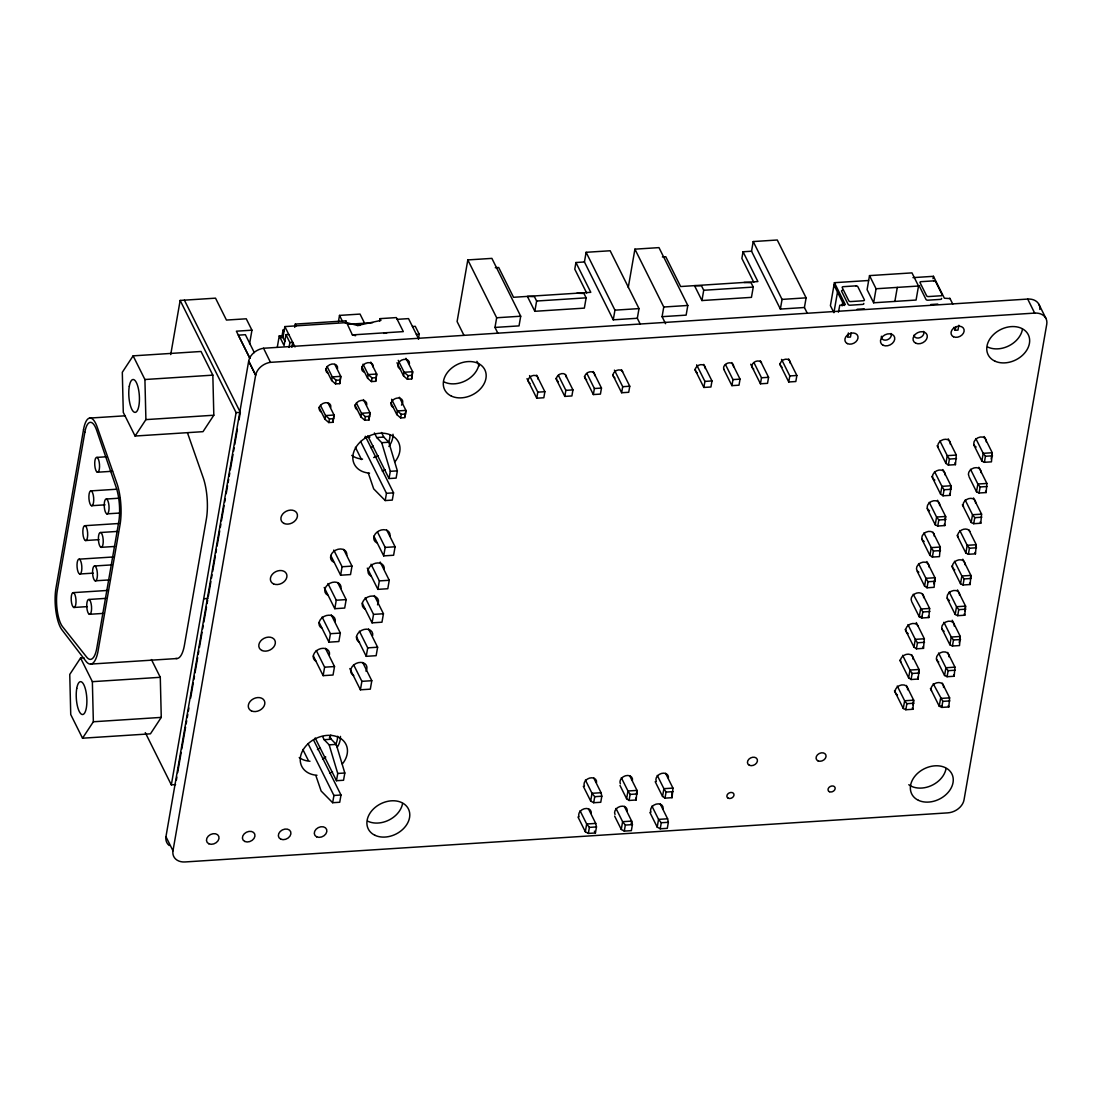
<?xml version="1.0" encoding="UTF-8"?>
<svg xmlns="http://www.w3.org/2000/svg" width="1102" height="1102" viewBox="0 0 1102 1102"><rect width="100%" height="100%" fill="white"/><g stroke="black" fill="none" stroke-linecap="round" stroke-linejoin="round"><path stroke-width="1.5" d="M949.91 298.587L944.386 298.229L933.463 276.313L912.966 277.635M318.988 407.272L324.925 419.201L328.795 422.562L333.038 422.286L333.286 419.862M333.038 422.286L334.044 415.027L328.217 403.346M325.82 368.839L331.647 380.521L335.518 383.895L339.76 383.62L340.766 376.347L334.829 364.431M339.76 383.62L340.766 376.347L332.281 376.898L327.087 366.47M354.927 404.957L360.864 416.887L364.734 420.248L368.977 419.986L369.983 412.713L363.426 399.571M368.977 419.986L369.983 412.713L361.497 413.264L356.401 403.029M361.759 366.525L367.586 378.206L371.457 381.581L375.713 381.306L376.085 377.655M375.713 381.306L376.719 374.033L370.768 362.117M405.04 416.446L405.922 410.399L399.365 397.257M390.866 402.657L396.803 414.572L400.673 417.933L404.916 417.672L405.922 410.399L397.436 410.95L391.609 399.255M396.982 362.751L403.525 375.892L407.396 379.267L411.652 378.992L412.658 371.718L405.963 358.315M411.652 378.992L412.658 371.718L404.158 372.269L398.221 360.354M170.727 354.582L180.149 300.433L215.524 298.16L226.447 320.062L246.256 318.795L251.945 330.187L249.589 343.7M175.576 784.596L171.333 784.872L236.09 412.616L180.149 300.433M172.986 850.785L165.947 836.707L248.653 361.236A15.001 11.337 -26.5 0 1 263.557 348.26L270.472 362.351L1034.695 313.092A14.96 11.309 -26.5 0 1 1046.748 324.264L964.03 799.859A14.96 11.309 -26.5 0 1 947.775 812.863L185.04 861.957A14.96 11.309 -26.5 0 1 172.986 850.785L255.636 375.259L248.721 361.167L255.719 375.19A15.001 11.337 -26.5 0 1 270.555 362.282L270.555 362.282M176.361 780.106L176.885 777.117M177.656 772.64L181.169 752.432M181.761 749.071L185.563 727.182M186.142 723.904L186.693 720.736M187.244 717.554L187.795 714.371M188.346 711.203L188.897 708.021M190.605 698.186L193.249 682.978M193.842 679.603L194.434 676.215M195.013 672.84L197.671 657.618M198.25 654.244L198.842 650.869M199.434 647.48L202.079 632.272M202.658 628.898L203.25 625.509M203.842 622.134L206.487 606.927M207.066 603.538L207.658 600.163M208.25 596.774L210.895 581.567M211.488 578.192L212.066 574.803M212.658 571.428L215.303 556.221M215.896 552.832L216.474 549.457M217.066 546.082L219.711 530.861M220.304 527.486L220.896 524.111M221.474 520.723L224.119 505.515M224.712 502.126L225.304 498.751M226.185 493.682L227.563 485.734M228.114 482.566L228.665 479.384M229.216 476.216L229.767 473.033M230.346 469.755L232.977 454.603M233.569 451.241L234.147 447.88M234.74 444.505L237.371 429.353M239.024 419.821L240.332 412.341L184.392 300.157M277.332 346.951L279.261 335.89L282.084 335.711L284.922 341.4M282.084 335.711L283.131 329.663L284.013 331.413M360.202 325.31L357.53 325.489L346.634 322.597L284.853 326.578L282.966 337.46L280.128 337.639M288.779 334.471L285.955 334.65L284.068 345.532L279.261 335.89M289.041 347.419L289.895 342.543L285.955 334.65M294.744 327.322L295.295 324.098L345.808 320.847L352.378 334.898L355.602 335.711M291.865 347.24L292.719 342.35L289.895 342.543M338.41 321.784L339.512 315.406L360.037 314.084L364.528 323.106M324.925 419.201L325.558 415.578L320.462 405.343M331.647 380.521L332.281 376.898L336.151 380.259L340.394 379.997M345.394 323.258L345.808 320.847M328.795 422.562L329.429 418.939L325.558 415.578L334.044 415.027L333.41 418.65M335.518 383.895L336.151 380.259M360.864 416.887L361.497 413.264L365.368 416.625L369.611 416.349M367.586 378.206L368.22 374.584L363.026 364.156M379.639 321.054L380.052 318.643L396.321 317.596L403.318 331.619L352.378 334.898M364.734 420.248L365.368 416.625M371.457 381.581L372.09 377.945L368.22 374.584L376.719 374.033L376.292 376.457M325.434 648.348L334.512 666.545L333.038 675.016L323.134 675.65L324.608 667.192L316.288 650.497M331.261 614.875L340.339 633.071L338.865 641.529L328.961 642.177L330.435 633.705L322.115 617.024M337.846 582.903L346.166 599.598L344.692 608.056L334.788 608.69L336.262 600.232L327.941 583.55M343.672 549.43L351.993 566.111L350.519 574.569L340.614 575.216L342.088 566.745L333.768 550.063M396.803 414.572L397.436 410.95L401.307 414.311L405.55 414.035M403.525 375.892L404.158 372.269L408.029 375.63L412.272 375.369M313.547 739.965L340.986 795.01L339.733 802.256L332.652 802.711L333.92 795.465L308.037 743.561M329.705 736.177L331.234 739.249L336.234 744.387L344.816 773.012L343.548 780.257L336.482 780.712L337.735 773.466L329.167 744.842L324.167 739.704L322.624 736.632M365.341 436.282L393.552 492.842L392.284 500.101L385.204 500.556L386.471 493.31L360.588 441.406M381.499 432.494L383.799 437.095L388.799 442.233L397.367 470.857L396.114 478.103L389.034 478.557L390.301 471.312L381.719 442.687L376.719 437.549L374.418 432.948M400.673 417.933L401.307 414.311M407.396 379.267L408.029 375.63M418.361 339.099L419.215 334.209L415.275 326.33L412.451 326.509M362.71 662.495L371.787 680.705L370.313 689.163L360.409 689.797L361.883 681.339L353.563 664.658M368.536 629.022L377.614 647.218L376.14 655.69L366.236 656.324L367.71 647.866L359.39 631.17M374.363 595.548L383.441 613.745L381.967 622.203L372.063 622.85L373.537 614.379L365.217 597.697M380.19 562.061L389.254 580.272L387.794 588.73L377.89 589.363L379.35 580.906L371.03 564.224M386.761 530.103L395.081 546.785L393.607 555.243L383.703 555.89L385.177 547.418L377.614 532.252M467.813 259.92L496.658 317.762L494.977 327.432L519.028 325.889L520.709 316.219L491.878 258.378L467.813 259.92L457.096 321.564L463.956 335.325M534.828 311.301L536.619 301.025L534.429 296.645L527.403 296.41L534.828 311.301L584.349 308.119L586.14 297.843L583.964 293.463L576.925 293.215M536.619 375.148L544.87 391.706L543.823 397.753L536.743 398.208L537.804 392.16L529.539 375.603M640.11 323.878L637.314 318.271L613.263 319.828L584.432 261.973L575.933 262.524L574.776 269.177L586.663 293.008M584.432 261.973L586.112 252.303L610.164 250.76L639.008 308.601L637.314 318.271M565.436 374.845L572.944 389.901L571.897 395.949L564.816 396.403L565.863 390.356L558.37 375.3M593.22 371.512L601.472 388.069L600.425 394.103L593.344 394.557L594.391 388.524L586.898 373.468M613.263 319.828L614.944 310.158L586.112 252.303M628.264 287.484L634.917 249.162L658.982 247.619L687.813 305.461L686.133 315.131L662.082 316.673L663.762 307.017L634.917 249.162M621.514 369.68L629.765 386.237L628.719 392.284L621.638 392.739L622.699 386.692L614.434 370.134M588.385 808.675L595.727 823.414L596.471 826.927L595.424 832.96L588.344 833.415L585.327 831.734L586.677 824.007L580.065 810.741M593.716 777.984L601.072 792.724L601.816 796.223L600.755 802.27L593.689 802.724L590.672 801.044L592.022 793.302L585.396 780.037M588.344 833.415L589.391 827.382L586.677 824.007L595.727 823.414M593.689 802.724L594.736 796.677L592.022 793.302L601.072 792.724M701.933 300.543L703.723 290.267L701.533 285.886L694.508 285.652L701.933 300.543L751.454 297.361L753.245 287.085L751.068 282.704L744.029 282.456M624.324 806.361L631.666 821.1L632.41 824.613L631.363 830.646L624.283 831.115L621.266 829.42L622.616 821.693L616.004 808.427M629.655 775.67L637.011 790.409L636.13 799.983L629.063 800.451L626.611 798.73L627.961 790.988L621.335 777.723M629.063 800.451L630.11 794.404L627.961 790.988L637.011 790.409L636.474 793.495M624.283 831.115L625.33 825.067L622.616 821.693L631.666 821.1L631.129 824.2M703.723 364.39L711.975 380.948L710.928 386.995L703.847 387.449L704.908 381.402L696.643 364.845M807.215 313.12L804.419 307.513L780.368 309.07L751.536 251.215L743.037 251.766L741.88 258.419L753.768 282.25M751.536 251.215L753.217 241.558L777.268 240.002L806.113 297.843L804.419 307.513M731.797 362.586L740.048 379.143L739.001 385.19L731.921 385.645L732.968 379.598L725.474 364.542M660.263 804.047L667.605 818.8L668.349 822.299L667.302 828.332L660.222 828.8L657.205 827.106L658.555 819.378L651.943 806.113M665.608 773.356L672.95 788.095L672.068 797.683L665.002 798.137L662.55 796.415L663.9 788.674L657.274 775.409M665.002 798.137L666.049 792.09L663.9 788.674L672.95 788.095M660.222 828.8L661.269 822.753L658.555 819.378L667.605 818.8M672.137 792.737L672.068 797.683M760.325 360.753L768.576 377.311L767.529 383.344L760.449 383.799L761.496 377.766L754.002 362.71M780.368 309.07L782.048 299.4L753.217 241.558M788.619 358.921L796.87 375.479L795.823 381.526L788.743 381.981L789.803 375.934L781.538 359.39M868.569 280.5L834.407 282.691L830.412 305.653L833.911 312.665L837.492 292.126M838.415 312.183L839.807 305.24L845.33 304.607L834.407 282.691M842.093 305.888L842.92 301.149M848.361 332.956L847.631 337.212L850.455 337.033L851.199 332.776M869.519 275.61L867.081 289.633L873.638 302.788L916.079 300.047L918.517 286.024L911.974 272.883L869.519 275.61L876.076 288.765L873.638 302.788M894.865 301.411L897.303 287.402M933.036 278.737L933.463 276.313M958.836 325.269L957.996 330.104L955.158 330.283L955.723 327.06M906.34 685.43L913.682 700.169L912.883 709.275L905.816 709.729L903.282 708.49L904.632 700.762L897.276 686.023M911.671 654.74L919.027 669.479L918.145 679.052L911.065 679.507L908.627 677.785L909.963 670.057L902.621 655.318M916.272 622.561L924.358 638.774L923.49 648.362L916.409 648.816L913.957 647.094L915.307 639.353L907.952 624.614M926.892 561.524L934.978 577.737L934.097 587.325L927.03 587.779L924.578 586.057L925.928 578.316L918.572 563.577M932.967 532.294L940.323 547.033L939.441 556.62L932.361 557.075L929.923 555.353L931.259 547.625L923.917 532.886M937.554 500.253L945.64 516.466L944.841 525.558L937.774 526.012L935.24 524.786L936.576 517.045L929.234 502.305M942.899 469.548L950.971 485.762L950.103 495.349L943.023 495.804L940.571 494.082L941.921 486.34L934.565 471.601M948.23 438.844L956.316 455.057L955.434 464.645L948.367 465.099L945.915 463.377L947.265 455.649L939.91 440.91M905.816 709.729L906.863 703.682L904.632 700.762L913.682 700.169L912.869 704.812M911.065 679.507L912.125 673.474L909.963 670.057L919.027 669.479L918.489 672.564M916.409 648.816L917.456 642.769L915.307 639.353L924.358 638.774M922.291 593.702L929.633 608.442L928.848 617.533L921.768 617.988L922.815 611.954L913.227 594.281M927.03 587.779L928.077 581.732L925.928 578.316L934.978 577.737L933.904 583.922M932.361 557.075L933.422 551.028L931.259 547.625L940.323 547.033L939.51 551.675M937.774 526.012L938.821 519.979L936.576 517.045L945.64 516.466L945.103 519.552M943.023 495.804L944.07 489.756L941.921 486.34L950.971 485.762L950.434 488.861M948.367 465.099L949.414 459.052L947.265 455.649L956.316 455.057M947.61 652.425L954.966 667.165L954.167 676.256L947.086 676.711L944.566 675.485L945.902 667.743L938.56 653.004M952.211 620.247L960.297 636.46L959.511 645.565L952.431 646.02L949.896 644.78L951.246 637.039L943.891 622.299M957.5 589.914L965.572 606.128L964.787 615.219L957.707 615.674L955.172 614.448L956.522 606.706L949.18 591.967M962.831 559.21L970.917 575.423L970.118 584.528L963.052 584.983L960.517 583.743L961.867 576.002L954.511 561.262M968.906 529.979L976.262 544.732L975.463 553.824L968.382 554.278L965.862 553.039L967.198 545.311L959.856 530.572M973.493 497.939L981.579 514.152L980.78 523.243L973.713 523.698L971.179 522.472L972.515 514.73L965.173 499.991M978.838 467.234L986.91 483.447L986.125 492.553L979.044 493.007L976.51 491.767L977.86 484.026L970.518 469.287M984.169 436.53L992.255 452.743L991.456 461.848L984.389 462.303L981.854 461.063L983.204 453.335L975.849 438.596M942.279 683.116L949.621 697.855L948.822 706.961L941.755 707.415L942.802 701.368L933.215 683.708M947.086 676.711L948.147 670.677L945.902 667.743L954.966 667.165M952.431 646.02L953.478 639.973L951.246 637.039L960.297 636.46L959.222 642.645M957.707 615.674L958.754 609.64L956.522 606.706L965.572 606.128L964.773 610.77M963.052 584.983L964.098 578.936L961.867 576.002L970.917 575.423L970.38 578.522M968.382 554.278L969.443 548.231L967.198 545.311L976.262 544.732L975.725 547.818M973.713 523.698L974.76 517.664L972.515 514.73L981.579 514.152M979.044 493.007L980.105 486.96L977.86 484.026L986.91 483.447M984.389 462.303L985.436 456.256L983.204 453.335L992.255 452.743L991.18 458.942M1039.861 309.455A14.96 11.309 -26.5 0 0 1027.711 299.069L263.557 348.26M133.122 355.85L122.308 372.283L123.286 412.382L135.091 436.034L203.002 431.667L213.816 415.234L212.838 375.148L201.032 351.483L133.122 355.85L144.913 379.515L145.905 419.614L135.091 436.034M83.959 657.798L80.57 658.004L69.757 674.438L70.735 714.537L82.526 738.202L150.451 733.822L161.264 717.388L160.286 677.303L151.429 659.561M82.526 738.202L93.353 721.769L92.361 681.67L80.57 658.004M357.53 325.489L380.934 320.393L380.052 318.643M383.703 333.396L387.05 332.666M495.28 267.717L498.683 267.497L513.532 297.292L590.796 292.319L575.933 262.524M662.385 256.959L665.787 256.738L680.637 286.534L757.901 281.561L743.037 251.766M536.619 301.025L586.14 297.843M703.723 290.267L753.245 287.085M397.202 319.346L408.525 318.616L418.677 338.989M876.076 288.765L918.517 286.024M251.945 330.187L236.379 331.192L249.92 358.357M348.604 324.25L372.572 322.707M496.658 317.762L520.709 316.219M614.944 310.158L639.008 308.601M663.762 307.017L687.813 305.461M782.048 299.4L806.113 297.843M416.391 334.388L419.215 334.209M857.149 309.276L864.23 308.822M930.735 304.538L937.802 304.083M144.913 379.515L212.838 375.148M372.09 377.945L376.333 377.683M89.606 418.085L125.146 415.798M537.804 392.16L544.87 391.706M565.863 390.356L572.944 389.901M594.391 388.524L601.472 388.069M622.699 386.692L629.765 386.237M704.908 381.402L711.975 380.948M732.968 379.598L740.048 379.143M761.496 377.766L768.576 377.311M789.803 375.934L796.87 375.479M236.09 412.616L240.332 412.341M145.905 419.614L213.816 415.234M329.429 418.939L333.672 418.664M364.79 437.439L369.914 437.108M376.719 437.549L383.799 437.095M96.948 457.385L107.128 456.738M381.719 442.687L388.799 442.233M97.32 472.235A7.48 2.383 86.3 0 0 99.139 461.766A7.48 2.383 86.3 0 0 94.951 460.429A7.48 2.383 86.3 0 0 97.32 472.235L112.569 471.257M390.301 471.312L397.367 470.857M91.135 490.872L116.55 489.233M106.453 499.013L120.008 498.145M91.494 505.722A7.48 2.383 86.3 0 0 93.312 495.253A7.48 2.383 86.3 0 0 89.124 493.916A7.48 2.383 86.3 0 0 91.494 505.722L105.048 504.84M386.471 493.31L393.552 492.842M985.436 456.256L992.516 455.801M949.414 459.052L956.495 458.597M106.811 513.863A7.48 2.383 86.3 0 0 108.643 503.394A7.48 2.383 86.3 0 0 104.456 502.057A7.48 2.383 86.3 0 0 106.811 513.863L120.38 512.995M85.074 525.682L118.975 523.491M100.626 532.5L117.583 531.412M85.446 540.531A7.48 2.383 86.3 0 0 87.265 530.062A7.48 2.383 86.3 0 0 83.077 528.712A7.48 2.383 86.3 0 0 85.446 540.531L99.001 539.649M980.105 486.96L987.172 486.505M944.07 489.756L951.15 489.302M100.998 547.35A7.48 2.383 86.3 0 0 102.817 536.881A7.48 2.383 86.3 0 0 98.629 535.544A7.48 2.383 86.3 0 0 100.998 547.35L114.553 546.468M79.248 559.155L113.148 556.978M94.8 565.973L111.757 564.885M385.177 547.418L395.081 546.785M79.619 574.004A7.48 2.383 86.3 0 0 81.438 563.535A7.48 2.383 86.3 0 0 77.25 562.199A7.48 2.383 86.3 0 0 79.619 574.004L93.174 573.136M938.821 519.979L945.888 519.51M974.76 517.664L981.827 517.21M95.171 580.823A7.48 2.383 86.3 0 0 96.99 570.354A7.48 2.383 86.3 0 0 92.802 569.018A7.48 2.383 86.3 0 0 95.171 580.823L110.42 579.845M342.088 566.745L351.993 566.111M73.435 592.628L107.335 590.452M88.986 599.46L105.93 598.358M379.35 580.906L389.254 580.272M969.443 548.231L976.51 547.777M933.422 551.028L940.488 550.573M203.705 598.744L207.961 598.469M73.793 607.477A7.48 2.383 86.3 0 0 75.611 597.022A7.48 2.383 86.3 0 0 71.423 595.672A7.48 2.383 86.3 0 0 73.793 607.477L87.347 606.61M89.345 614.31A7.48 2.383 86.3 0 0 91.163 603.841A7.48 2.383 86.3 0 0 86.975 602.491A7.48 2.383 86.3 0 0 89.345 614.31L102.913 613.428M336.262 600.232L346.166 599.598M373.537 614.379L383.441 613.745M964.098 578.936L971.179 578.481M928.077 581.732L935.157 581.277M330.435 633.705L340.339 633.071M929.633 608.442L920.583 609.02L919.233 616.762L921.768 617.988M90.75 664.079L177.064 658.528M922.815 611.954L929.895 611.5M958.754 609.64L965.834 609.186M367.71 647.866L377.614 647.218M922.25 616.555L919.233 616.762L911.891 602.023M92.361 681.67L160.286 677.303M324.608 667.192L334.512 666.545M953.478 639.973L960.558 639.518M917.456 642.769L924.537 642.314M361.883 681.339L371.787 680.705M93.353 721.769L161.264 717.388M948.147 670.677L955.214 670.209M912.125 673.474L919.192 673.019M949.621 697.855L940.571 698.448L939.221 706.175L941.755 707.415M324.167 739.704L331.234 739.249M906.863 703.682L913.944 703.228M942.802 701.368L949.883 700.913M329.167 744.842L336.234 744.387M942.238 705.983L939.221 706.175L930.405 688.488M337.735 773.466L344.816 773.012M333.92 795.465L340.986 795.01M594.736 796.677L601.816 796.223M630.11 794.404L637.19 793.95M666.049 792.09L673.129 791.635M589.391 827.382L596.471 826.927M625.33 825.067L632.41 824.613M661.269 822.753L668.349 822.299M385.204 500.556L373.688 488.861L368.412 473.392M332.652 802.711L321.137 791.016L315.861 775.56M165.947 836.707L166.003 836.762A14.96 11.309 -26.5 0 0 169.24 845.537M949.814 298.16L952.775 304.083M594.391 831.156L595.424 832.96M1038.91 304.331L1045.908 318.34M1027.711 299.069L1034.695 313.147M953.726 327.404L955.158 330.283M973.769 444.85L981.854 461.063M969.168 477.028L976.51 491.767M937.099 445.69L945.915 463.377M962.363 504.771L971.179 522.472M931.755 476.395L940.571 494.082M833.994 285.115L844.173 305.529M957.032 535.352L965.862 553.039M927.154 508.559L935.24 524.786M951.701 566.056L960.517 583.743M921.837 539.14L929.923 555.353M947.086 598.234L955.172 614.448M917.222 571.318L924.578 586.057M941.811 628.567L949.896 644.78M936.48 659.258L944.566 675.485M779.748 363.922L788.743 381.981M905.141 629.407L913.957 647.094M899.797 660.098L908.627 677.785M750.696 364.239L760.449 383.799M894.466 690.802L903.282 708.49M723.67 369.087L731.921 385.645M694.852 369.39L703.847 387.449M662.082 316.673L665.58 323.685M612.643 374.68L621.638 392.739M584.335 376.498L593.344 394.557M555.807 378.33L564.816 396.403M526.99 378.633L536.743 398.208M494.977 327.432L497.773 333.052M476.918 361.318L479.205 365.905M655.194 781.676L662.55 796.415M649.863 812.367L657.205 827.106M619.999 785.464L626.611 798.73M614.654 816.155L621.266 829.42M583.316 786.305L590.672 801.044M339.512 315.406L342.515 321.426M577.985 816.995L585.327 831.734M367.724 435.813L389.034 478.557M295.295 324.098L296.176 325.848M355.409 447.302L361.525 459.575M284.853 326.578L295.019 346.951M373.881 536.164L383.703 555.89M367.297 568.122L377.89 589.363M254.314 352.612L245.388 334.705L238.308 335.16L249.782 358.164M362.227 603.125L372.063 622.85M330.779 555.491L340.614 575.216M356.401 636.598L366.236 656.324M324.195 587.449L334.788 608.69M349.83 668.57L360.409 689.797M319.125 622.451L328.961 642.177M313.312 655.924L323.134 675.65M315.172 737.982L336.482 780.712M302.843 749.456L308.202 760.201M145.285 732.623L171.333 784.872M985.574 491.189L986.125 492.553M980.229 521.88L980.78 523.243M974.912 552.46L975.463 553.824M969.567 583.165L970.118 584.528M944.29 524.194L944.841 525.558M964.236 613.855L964.787 615.219M953.616 674.892L954.167 676.256M928.297 616.17L928.848 617.533M948.271 705.597L948.822 706.961M912.332 707.911L912.883 709.275M187.478 432.81L203.181 477.648A33.019 10.51 86.3 0 1 206.336 519.249L184.475 644.945A33.046 10.524 86.3 0 1 175.852 658.431M954.966 462.799L955.434 464.645M949.635 493.503L950.103 495.349M923.021 646.516L923.49 648.362M917.677 677.207L918.145 679.052M635.661 798.137L636.13 799.983M1022.436 329.346A22.439 16.957 -26.5 0 1 987.874 347.102M946.053 768.562A22.439 16.957 -26.5 0 1 930.956 785.781A22.439 16.957 -26.5 0 1 908.792 784.72M478.957 364.335A22.439 16.957 -26.5 0 1 444.395 382.077M402.561 803.551A22.439 16.957 -26.5 0 1 367.999 821.293M393.001 434.243A24.685 18.651 -26.5 0 1 388.91 446.489M378.082 455.663A24.685 18.651 -26.5 0 1 373.661 457.537M362.544 459.093A24.685 18.651 -26.5 0 1 351.772 455.415M340.449 736.398A24.685 18.651 -26.5 0 1 337.295 747.239M325.531 757.818A24.685 18.651 -26.5 0 1 322.638 759.14M309.993 761.248A24.685 18.651 -26.5 0 1 299.221 757.57M897.483 694.99A6.584 4.973 -26.5 0 1 899.08 685.775A6.584 4.973 -26.5 0 1 907.621 689.783M900.885 662.495A6.584 4.973 -26.5 0 1 906.009 654.45A6.584 4.973 -26.5 0 1 912.966 659.079M908.158 633.595A6.584 4.973 -26.5 0 1 908.323 625.302A6.584 4.973 -26.5 0 1 917.925 625.784M911.561 601.086A6.584 4.973 -26.5 0 1 916.699 593.055A6.584 4.973 -26.5 0 1 923.641 597.683M918.834 572.186A6.584 4.973 -26.5 0 1 920.446 562.984A6.584 4.973 -26.5 0 1 928.972 566.979M924.179 541.495A6.584 4.973 -26.5 0 1 925.776 532.28A6.584 4.973 -26.5 0 1 934.317 536.288M929.523 510.791A6.584 4.973 -26.5 0 1 931.121 501.589A6.584 4.973 -26.5 0 1 939.662 505.584M934.854 480.1A6.584 4.973 -26.5 0 1 936.466 470.885A6.584 4.973 -26.5 0 1 944.993 474.893M938.257 447.591A6.584 4.973 -26.5 0 1 943.395 439.56A6.584 4.973 -26.5 0 1 950.337 444.189M976.138 447.081A6.584 4.973 -26.5 0 1 977.736 437.866A6.584 4.973 -26.5 0 1 986.276 441.874M968.851 475.981A6.584 4.973 -26.5 0 1 973.989 467.937A6.584 4.973 -26.5 0 1 980.932 472.579M963.52 506.686A6.584 4.973 -26.5 0 1 968.658 498.641A6.584 4.973 -26.5 0 1 975.601 503.27M958.175 537.377A6.584 4.973 -26.5 0 1 961.715 529.966A6.584 4.973 -26.5 0 1 969.884 531.371M954.773 569.872A6.584 4.973 -26.5 0 1 956.384 560.67A6.584 4.973 -26.5 0 1 964.911 564.665M949.442 600.576A6.584 4.973 -26.5 0 1 951.04 591.361A6.584 4.973 -26.5 0 1 959.58 595.369M944.097 631.281A6.584 4.973 -26.5 0 1 945.695 622.065A6.584 4.973 -26.5 0 1 954.236 626.074M938.752 661.971A6.584 4.973 -26.5 0 1 940.364 652.77A6.584 4.973 -26.5 0 1 948.905 656.764M931.479 690.871A6.584 4.973 -26.5 0 1 936.617 682.841A6.584 4.973 -26.5 0 1 943.56 687.469M697.153 372.683A5.234 3.953 -26.5 0 1 698.434 365.354A5.234 3.953 -26.5 0 1 705.225 368.536M723.904 369.432A5.234 3.953 -26.5 0 1 727.995 363.04A5.234 3.953 -26.5 0 1 733.519 366.718M753.754 369.046A5.234 3.953 -26.5 0 1 753.878 362.448A5.234 3.953 -26.5 0 1 761.523 362.833M782.048 367.214A5.234 3.953 -26.5 0 1 783.329 359.886A5.234 3.953 -26.5 0 1 790.12 363.081M530.048 383.441A5.234 3.953 -26.5 0 1 531.329 376.113A5.234 3.953 -26.5 0 1 538.12 379.295M558.342 381.623A5.234 3.953 -26.5 0 1 559.623 374.294A5.234 3.953 -26.5 0 1 566.414 377.476M586.65 379.804A5.234 3.953 -26.5 0 1 587.917 372.476A5.234 3.953 -26.5 0 1 594.708 375.658M614.944 377.972A5.234 3.953 -26.5 0 1 615.081 371.388A5.234 3.953 -26.5 0 1 622.713 371.76M584.446 786.112A6.584 4.973 -26.5 0 1 589.584 778.081A6.584 4.973 -26.5 0 1 596.526 782.709M620.385 783.798A6.584 4.973 -26.5 0 1 625.523 775.767A6.584 4.973 -26.5 0 1 632.465 780.395M656.324 781.483A6.584 4.973 -26.5 0 1 661.462 773.452A6.584 4.973 -26.5 0 1 668.404 778.081M650.979 812.188A6.584 4.973 -26.5 0 1 656.117 804.143A6.584 4.973 -26.5 0 1 663.06 808.785M615.04 814.502A6.584 4.973 -26.5 0 1 620.178 806.457A6.584 4.973 -26.5 0 1 627.121 811.1M579.101 816.816A6.584 4.973 -26.5 0 1 584.239 808.772A6.584 4.973 -26.5 0 1 591.182 813.414M353.742 675.526A8.527 6.447 -26.5 0 1 352.144 666.669A8.527 6.447 -26.5 0 1 363.123 662.77A8.527 6.447 -26.5 0 1 365.974 671.187M359.527 642.287A8.527 6.447 -26.5 0 1 361.608 630.358A8.527 6.447 -26.5 0 1 372.669 635.537M365.285 609.172A8.527 6.447 -26.5 0 1 363.688 600.314A8.527 6.447 -26.5 0 1 374.666 596.416A8.527 6.447 -26.5 0 1 377.518 604.833M371.043 576.057A8.527 6.447 -26.5 0 1 373.123 564.128A8.527 6.447 -26.5 0 1 384.185 569.307M376.829 542.818A8.527 6.447 -26.5 0 1 378.909 530.888A8.527 6.447 -26.5 0 1 389.97 536.068M316.315 661.448A8.527 6.447 -26.5 0 1 318.395 649.505A8.527 6.447 -26.5 0 1 329.457 654.698M322.087 628.333A8.527 6.447 -26.5 0 1 324.153 616.39A8.527 6.447 -26.5 0 1 335.215 621.583M327.845 595.204A8.527 6.447 -26.5 0 1 329.911 583.275A8.527 6.447 -26.5 0 1 340.973 588.468M333.603 562.089A8.527 6.447 -26.5 0 1 335.683 550.16A8.527 6.447 -26.5 0 1 346.744 555.353M369.542 473.116A24.685 18.651 -26.5 0 1 354.858 449.244A24.685 18.651 -26.5 0 1 388.648 434.202A24.685 18.651 -26.5 0 1 394.888 461.834M385.066 469.686A24.685 18.651 -26.5 0 1 382.187 470.995M316.99 775.271A24.685 18.651 -26.5 0 1 302.292 751.399A24.685 18.651 -26.5 0 1 336.096 736.356A24.685 18.651 -26.5 0 1 342.336 764.003M332.515 771.841A24.685 18.651 -26.5 0 1 329.622 773.163M393.235 407.451A6.13 4.628 -26.5 0 1 392.298 400.811A6.13 4.628 -26.5 0 1 400.536 398.497A6.13 4.628 -26.5 0 1 401.486 405.123M321.357 412.079A6.13 4.628 -26.5 0 1 322.858 403.497A6.13 4.628 -26.5 0 1 330.807 407.23M399.971 368.771A6.13 4.628 -26.5 0 1 401.459 360.189A6.13 4.628 -26.5 0 1 409.421 363.922M328.093 373.399A6.13 4.628 -26.5 0 1 329.581 364.817A6.13 4.628 -26.5 0 1 337.543 368.55M357.296 409.765A6.13 4.628 -26.5 0 1 358.797 401.183A6.13 4.628 -26.5 0 1 366.746 404.916M363.853 372.049A6.13 4.628 -26.5 0 1 365.354 363.467A6.13 4.628 -26.5 0 1 373.303 367.2M390.08 435.028A29.437 22.26 -26.5 0 1 388.607 442.136M373.289 446.048A29.437 22.26 -26.5 0 1 371.002 447.66M337.694 736.219A29.437 22.26 -26.5 0 1 335.628 744.732M325.696 756.881A29.437 22.26 -26.5 0 1 323.423 758.493M330.82 735.089A29.437 22.26 -26.5 0 1 329.374 737.872M319.773 748.065A29.437 22.26 -26.5 0 1 317.431 749.594M923.531 331.426A5.234 3.953 -26.5 0 1 920.087 337.611A5.234 3.953 -26.5 0 1 913.889 335.228M919.647 285.528A1.501 0.854 9.9 0 0 919.44 286.272L925.983 299.413A1.501 0.854 9.9 0 0 927.843 300.199L940.571 299.372A1.501 0.854 9.9 0 0 941.549 298.408M842.41 290.322A1.501 0.854 9.9 0 0 841.611 291.272L848.168 304.428A1.501 0.854 9.9 0 0 850.014 305.213L862.756 304.386A1.501 0.854 9.9 0 0 863.734 303.422M890.981 333.52A5.234 3.953 -26.5 0 1 886.903 339.926A5.234 3.953 -26.5 0 1 881.38 336.234M83.532 429.601L55.995 587.931A28.046 8.926 86.3 0 0 61.987 629.876L85.901 661.172A33.046 10.524 86.3 0 0 98.161 650.497L120.022 524.8A33.019 10.51 86.3 0 0 116.867 483.213L97.238 427.149A28.046 8.926 86.3 0 0 83.532 429.601M84.854 432.232L57.304 590.562A24.037 7.659 86.3 0 0 62.538 626.652L86.617 657.054A27.908 8.885 86.3 0 0 96.852 647.866L118.713 522.169A27.908 8.885 86.3 0 0 116.151 487.304L96.687 430.372A24.037 7.659 86.3 0 0 84.854 432.232M855.951 285.859L843.223 286.685A1.501 0.854 9.9 0 0 842.245 287.65L848.802 300.791A1.501 0.854 9.9 0 0 850.648 301.576L863.389 300.763A1.501 0.854 9.9 0 0 864.367 299.799L857.811 286.644A1.501 0.854 9.9 0 0 855.951 285.859M933.78 280.858L921.038 281.671A1.501 0.854 9.9 0 0 920.06 282.635L926.617 295.791A1.501 0.854 9.9 0 0 928.476 296.576L941.204 295.749A1.501 0.854 9.9 0 0 942.182 294.785L935.626 281.644A1.501 0.854 9.9 0 0 933.78 280.858M994.872 361.125A22.439 16.957 -26.5 0 0 1029.433 343.369A22.439 16.957 -26.5 0 0 1000.327 329.718A22.439 16.957 -26.5 0 0 994.872 361.125M918.476 800.341A22.439 16.957 -26.5 0 0 953.037 782.585A22.439 16.957 -26.5 0 0 923.931 768.934A22.439 16.957 -26.5 0 0 918.476 800.341M451.393 396.1A22.439 16.957 -26.5 0 0 485.954 378.358A22.439 16.957 -26.5 0 0 456.848 364.707A22.439 16.957 -26.5 0 0 451.393 396.1M374.997 835.316A22.439 16.957 -26.5 0 0 409.558 817.574A22.439 16.957 -26.5 0 0 380.452 803.923A22.439 16.957 -26.5 0 0 374.997 835.316M915.721 343.19A7.48 5.648 -26.5 0 0 927.237 337.281A7.48 5.648 -26.5 0 0 917.539 332.735A7.48 5.648 -26.5 0 0 915.721 343.19M883.17 345.298A7.48 5.648 -26.5 0 0 894.7 339.375A7.48 5.648 -26.5 0 0 884.989 334.829A7.48 5.648 -26.5 0 0 883.17 345.298M829.379 791.704A3.733 2.824 -26.5 0 0 835.137 788.743A3.733 2.824 -26.5 0 0 830.288 786.47A3.733 2.824 -26.5 0 0 829.379 791.704M728.215 798.206A3.733 2.824 -26.5 0 0 733.973 795.258A3.733 2.824 -26.5 0 0 729.125 792.972A3.733 2.824 -26.5 0 0 728.215 798.206M817.959 760.848A5.234 3.953 -26.5 0 0 826.018 756.702A5.234 3.953 -26.5 0 0 819.227 753.52A5.234 3.953 -26.5 0 0 817.959 760.848M749.332 765.256A5.234 3.953 -26.5 0 0 757.405 761.124A5.234 3.953 -26.5 0 0 750.614 757.928A5.234 3.953 -26.5 0 0 749.332 765.256M284.013 523.436A8.678 6.557 -26.5 0 0 297.375 516.576A8.678 6.557 -26.5 0 0 286.121 511.3A8.678 6.557 -26.5 0 0 284.013 523.436M273.503 583.867A8.678 6.557 -26.5 0 0 286.864 577.007A8.678 6.557 -26.5 0 0 275.61 571.731A8.678 6.557 -26.5 0 0 273.503 583.867M316.66 836.831A6.584 4.973 -26.5 0 0 326.812 831.624A6.584 4.973 -26.5 0 0 318.271 827.616A6.584 4.973 -26.5 0 0 316.66 836.831M280.721 839.145A6.584 4.973 -26.5 0 0 290.873 833.938A6.584 4.973 -26.5 0 0 282.332 829.93A6.584 4.973 -26.5 0 0 280.721 839.145M244.782 841.46A6.584 4.973 -26.5 0 0 254.92 836.253A6.584 4.973 -26.5 0 0 246.393 832.244A6.584 4.973 -26.5 0 0 244.782 841.46M208.843 843.774A6.584 4.973 -26.5 0 0 218.981 838.567A6.584 4.973 -26.5 0 0 210.454 834.558A6.584 4.973 -26.5 0 0 208.843 843.774M261.918 650.469A8.678 6.557 -26.5 0 0 275.28 643.609A8.678 6.557 -26.5 0 0 264.025 638.333A8.678 6.557 -26.5 0 0 261.918 650.469M251.408 710.9A8.678 6.557 -26.5 0 0 264.769 704.04A8.678 6.557 -26.5 0 0 253.515 698.764A8.678 6.557 -26.5 0 0 251.408 710.9M953.492 336.771A6.874 5.207 -26.5 0 0 964.098 331.316A6.874 5.207 -26.5 0 0 955.172 327.142A6.874 5.207 -26.5 0 0 953.492 336.771M847.369 343.604A6.874 5.207 -26.5 0 0 857.976 338.149A6.874 5.207 -26.5 0 0 849.05 333.961A6.874 5.207 -26.5 0 0 847.369 343.604M129.292 386.306A16.447 5.234 86.3 0 0 134.499 412.286A16.447 5.234 86.3 0 0 138.508 389.254A16.447 5.234 86.3 0 0 129.292 386.306M76.741 688.461A16.447 5.234 86.3 0 0 81.947 714.44A16.447 5.234 86.3 0 0 85.956 691.409A16.447 5.234 86.3 0 0 76.741 688.461"/></g></svg>
